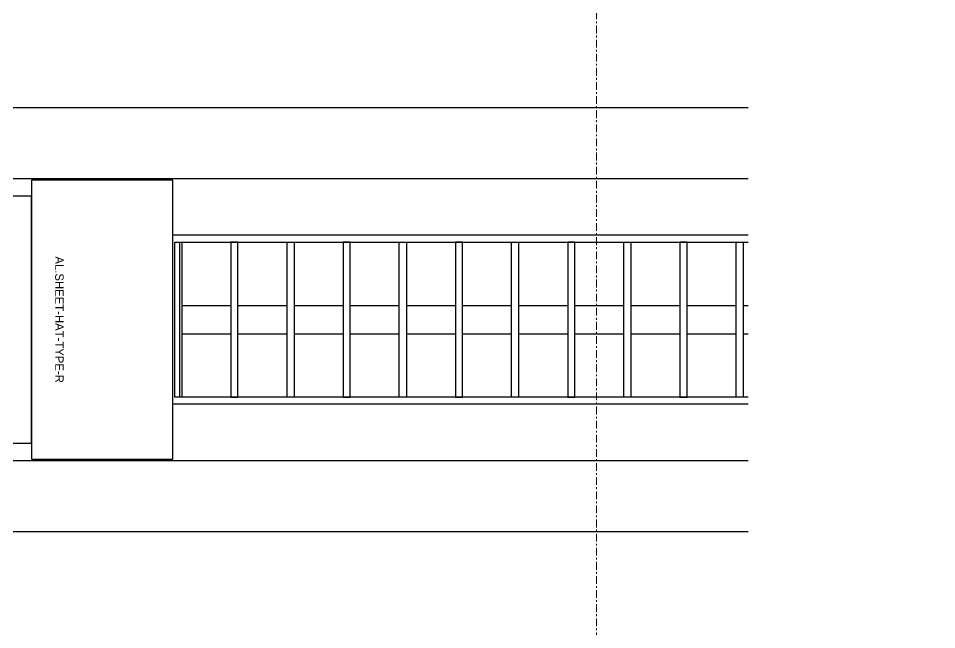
# Model space of a CAD drawing. Header units: millimetres. Extents: x -853228 to -744682, y -17776 to 32484.
# Drawn here: x -779292 to -778642, y 6892 to 7325 of the extents above; entities that cross this region are included whole.
import ezdxf
from ezdxf.enums import TextEntityAlignment as Align
from ezdxf.xclip import XClip

# ---------------------------------------------------------------- set-up
doc = ezdxf.new("R2010")
doc.units = ezdxf.units.MM
doc.header["$XCLIPFRAME"] = 0
doc.linetypes.add('DPA_Grid _ Level 100', pattern=[10, 5.5, -1.6, 1.3, -1.6])
for name, color, linetype in [('000 - WIPEOUT', 250, 'Continuous'), ('001 - ASCESSORIES', 251, 'Continuous'), ('008 - LIGHTING', 1, 'Continuous'), ('A04_TUBE SERIES', 2, 'Continuous'), ('A11_ALU.SOLID SHEET', 2, 'Continuous')]:
    doc.layers.add(name, color=color, linetype=linetype)
doc.layers.add('S-GRID', color=251, linetype='Continuous', lineweight=9)

# ---------------------------------------------------------------- blocks, each defined once
blk = doc.blocks.new('*U393')
at = {"layer": 'S-GRID', "linetype": 'DPA_Grid _ Level 100'}
blk.add_line((22800, -21354.66), (22800, 16961.25), dxfattribs=at)
blk = doc.blocks.new('*U629')
at = {"layer": '001 - ASCESSORIES', "color": 0, "linetype": 'ByBlock'}
blk.add_lwpolyline([(800, 87.5), (-800, 87.5), (-800, -87.5), (800, -87.5)], close=True, dxfattribs=at)
blk = doc.blocks.new('*U627')
at = {"color": 1}
blk.add_wipeout([(600, -60), (-600, -60), (-600, 60), (600, 60)], dxfattribs=at).dxf.layer = '000 - WIPEOUT'
at = {"layer": '001 - ASCESSORIES', "color": 0}
blk.add_lwpolyline([(600, -60), (-600, -60), (-600, 60), (600, 60)], close=True, dxfattribs=at)
at = {"layer": '001 - ASCESSORIES'}
for points in [[(-593.5, -55), (-598.5, -55), (-598.5, 55), (-593.5, 55)], [(595, -55), (-595, -55), (-595, 55), (595, 55)], [(-558.77, -55), (-553.77, -55), (-553.77, 55), (-558.77, 55)], [(-514.03, -55), (-519.03, -55), (-519.03, 55), (-514.03, 55)], [(-479.3, -55), (-474.3, -55), (-474.3, 55), (-479.3, 55)], [(-434.57, -55), (-439.57, -55), (-439.57, 55), (-434.57, 55)], [(-399.83, -55), (-394.83, -55), (-394.83, 55), (-399.83, 55)], [(-355.1, -55), (-360.1, -55), (-360.1, 55), (-355.1, 55)], [(-320.37, -55), (-315.37, -55), (-315.37, 55), (-320.37, 55)], [(-275.63, -55), (-280.63, -55), (-280.63, 55), (-275.63, 55)], [(-240.9, -55), (-235.9, -55), (-235.9, 55), (-240.9, 55)], [(-196.17, -55), (-201.17, -55), (-201.17, 55), (-196.17, 55)]]:
    blk.add_lwpolyline(points, close=True, dxfattribs=at)
for points in [[(-593.5, 10), (-558.77, 10)], [(-553.77, 10), (-519.03, 10)], [(-514.03, 10), (-479.3, 10)], [(-474.3, 10), (-439.57, 10)], [(-434.57, 10), (-399.83, 10)], [(-394.83, 10), (-360.1, 10)], [(-355.1, 10), (-320.37, 10)], [(-315.37, 10), (-280.63, 10)], [(-275.63, 10), (-240.9, 10)], [(-235.9, 10), (-201.17, 10)], [(-196.17, 10), (-161.43, 10)], [(-593.5, -10), (-558.77, -10)], [(-553.77, -10), (-519.03, -10)], [(-514.03, -10), (-479.3, -10)], [(-474.3, -10), (-439.57, -10)], [(-434.57, -10), (-399.83, -10)], [(-394.83, -10), (-360.1, -10)], [(-355.1, -10), (-320.37, -10)], [(-315.37, -10), (-280.63, -10)], [(-275.63, -10), (-240.9, -10)], [(-235.9, -10), (-201.17, -10)], [(-196.17, -10), (-161.43, -10)]]:
    blk.add_lwpolyline(points, dxfattribs=at)
blk = doc.blocks.new('*U637')
blk.add_attdef('EXTR.OVL-LENGTH_', (-25, -59.09), '', height=5)
blk.add_wipeout([(-25, 0), (25, 0), (25, 7640), (-25, 7640)]).dxf.layer = '000 - WIPEOUT'
at = {"layer": 'A04_TUBE SERIES', "color": 0}
blk.add_lwpolyline([(-25, 0), (25, 0), (25, 7640), (-25, 7640)], close=True, dxfattribs=at)
blk = doc.blocks.new('*U638')
blk.add_attdef('EXTR.OVL-LENGTH_', (-25, -59.09), '', height=5)
blk.add_wipeout([(-25, 0), (25, 0), (25, 7640), (-25, 7640)]).dxf.layer = '000 - WIPEOUT'
at = {"layer": 'A04_TUBE SERIES', "color": 0}
blk.add_lwpolyline([(-25, 0), (25, 0), (25, 7640), (-25, 7640)], close=True, dxfattribs=at)
blk = doc.blocks.new('*U894')
at = {"layer": 'A11_ALU.SOLID SHEET', "color": 0}
blk.add_lwpolyline([(100, -98.8), (100, 98.8), (0, 98.8), (0, -98.8)], close=True, dxfattribs=at)
at = {"layer": 'Defpoints', "color": 250}
blk.add_point((0, 0), dxfattribs=at)
blk.add_text('AL.SHEET-HAT-TYPE-R', height=6, rotation=270, dxfattribs=at).set_placement((15, 0), align=Align.BOTTOM_CENTER)
blk = doc.blocks.new('*U986')
at = {"layer": '008 - LIGHTING'}
blk.add_blockref('*U629', (-35400, 3532.5), dxfattribs=at)
at = {"layer": 'A11_ALU.SOLID SHEET', "color": 1}
blk.add_blockref('*U894', (-34600, 3532.5), dxfattribs=at)
at = {"layer": '008 - LIGHTING'}
blk.add_blockref('*U627', (-33900, 3532.5), dxfattribs=at)
at = {"layer": 'A04_TUBE SERIES', "linetype": 'ByBlock', "rotation": 270}
for name, p in [('*U638', (-38250, 3657.5)), ('*U637', (-38250, 3407.5))]:
    blk.add_blockref(name, p, dxfattribs=at)

msp = doc.modelspace()

# ---------------------------------------------------------------- block references
ref = msp.add_blockref('*U986', (-744682.37, 3579.02))
XClip(ref).set_block_clipping_path([(-104690.1238047113, -9620.0077451946), (-34092.6543255158, 14393.0014498748)])

# ---------------------------------------------------------------- next in the draw order: linework, layer by layer
msp.add_spline([(-835882.37, 3579.02), (-801682.37, 12088.47), (-758836, 27096.51), (-744682.37, 3579.02)], degree=3)

# ---------------------------------------------------------------- next in the draw order: block references
msp.add_blockref('*U393', (-801682.37, 3579.02))

doc.saveas('drawing.dxf')
